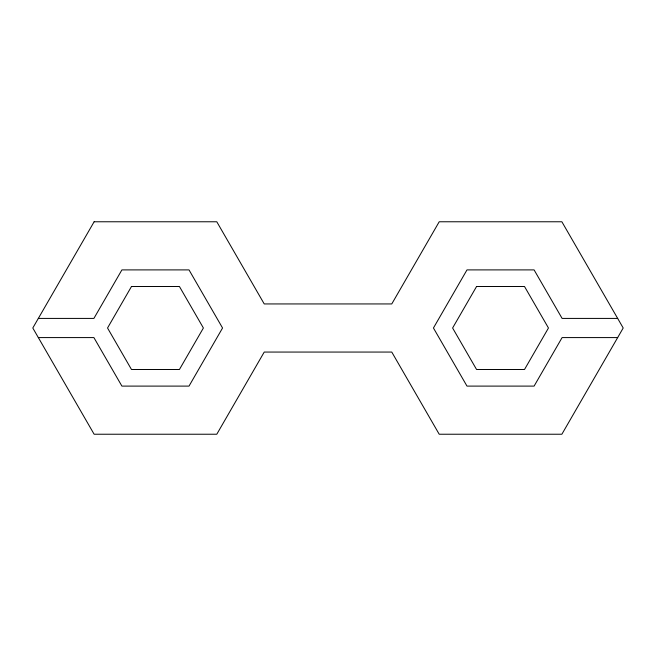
<?xml version="1.0" encoding="UTF-8"?>
<svg xmlns="http://www.w3.org/2000/svg" width="656" height="656" viewBox="0 0 656 656"><rect width="100%" height="100%" fill="white"/><g stroke="black" fill="none" stroke-linecap="round" stroke-linejoin="round"><path stroke-width="0.98" d="M38.335 318.414L93.898 318.414L121.909 269.895L189.01 269.895L222.556 328L189.01 386.105L121.909 386.105L93.898 337.586L38.335 337.586M617.665 318.414L562.102 318.414L534.091 269.895L466.99 269.895L433.444 328L466.99 386.105L534.091 386.105L562.102 337.586L617.665 337.586M94.128 221.769L32.8 328L94.128 434.231L216.792 434.231L264.229 352.059L391.771 352.059L439.208 434.231L561.872 434.231L623.2 328L561.872 221.769L439.208 221.769L391.771 303.941L264.229 303.941L216.792 221.769L94.128 221.769M131.495 286.492L107.535 328L131.495 369.508L179.424 369.508L203.393 328L179.424 286.492L131.495 286.492M476.576 286.492L452.607 328L476.576 369.508L524.505 369.508L548.465 328L524.505 286.492L476.576 286.492"/></g></svg>
